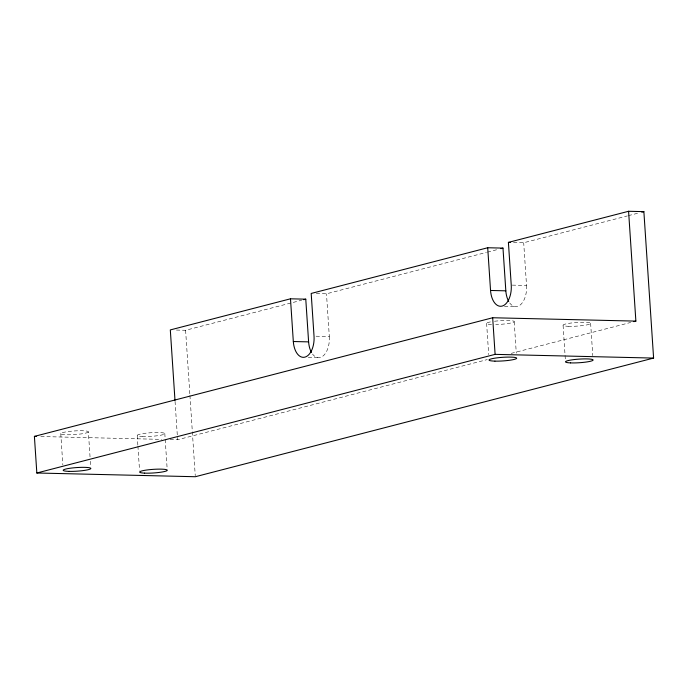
<?xml version="1.0" encoding="UTF-8"?>
<svg xmlns="http://www.w3.org/2000/svg" width="688" height="688" viewBox="0 0 688 688"><rect width="100%" height="100%" fill="white"/><g stroke="black" fill="none" stroke-linecap="round" stroke-linejoin="round"><path stroke-width="0.52" stroke-dasharray="3.44 2.58" d="M176.429 330.059L185.597 330.274L301.628 300.235M316.291 293.57L326.482 293.802L486.382 252.41M487.414 252.143L497.802 249.452M513.506 242.511L523.697 242.752L627.301 215.929M628.333 215.662L639.728 212.712M170.125 439.572L177.607 439.752L487.276 359.583M511.175 353.391L630.681 322.457M512.268 285.124L526.535 285.46L523.697 242.752M504.485 306.28L514.676 306.521M316.067 336.208L329.32 336.518L326.482 293.802M308.284 357.356L317.46 357.571M40.816 436.536L161.577 439.374M590.622 323.214L592.772 355.644M563.085 325.398L565.373 359.919M514.211 321.76L516.292 353.142M486.605 323.257L488.695 354.638M185.597 330.274L189.862 394.413M189.931 395.48L192.27 430.757M192.348 431.823L195.254 475.649M175.053 401.362L177.607 439.752M164.802 433.474L167.167 469.044M137.23 435.616L137.849 445.033M137.918 446.073L139.518 470.136M88.382 431.978A13.88 1.815 -3.8 0 1 66.805 434.764A13.88 1.815 -3.8 0 1 68.525 431.514A13.88 1.815 -3.8 0 1 88.382 431.978L90.051 457.081M90.326 461.27L90.678 466.498M60.759 433.526L62.84 464.907M494.509 321.253A13.88 1.815 -3.8 0 1 514.237 321.52A13.88 1.815 -3.8 0 1 495.721 324.521M491.55 324.487A13.88 1.815 -3.8 0 1 491.464 321.709M526.535 285.46A18.507 10.415 -88.7 0 1 521.263 304.027A18.507 10.415 -88.7 0 1 509.722 302.978M329.32 336.518A18.507 10.415 -88.7 0 1 324.048 355.085A18.507 10.415 -88.7 0 1 312.507 354.036M568.15 326.284A13.88 1.815 -3.8 0 0 590.536 323.695A13.88 1.815 -3.8 0 0 571.874 322.939A13.88 1.815 -3.8 0 0 568.15 326.284M142.175 436.519A13.88 1.815 -3.8 0 0 164.664 433.956A13.88 1.815 -3.8 0 0 146.2 433.156A13.88 1.815 -3.8 0 0 142.175 436.519"/><path stroke-width="1.03" d="M311.492 352.471A18.507 10.415 -88.7 0 1 308.611 341.876L305.773 299.168L290.482 298.807L170.314 329.922L174.984 400.296M508.707 301.413A18.507 10.415 -88.7 0 1 505.826 290.826L502.988 248.11L487.706 247.749L311.191 293.449L314.029 336.157A18.507 10.415 -88.7 0 1 304.896 357.141A18.507 10.415 -88.7 0 1 293.32 341.523L290.482 298.807M487.706 247.749L490.544 290.465A18.507 10.415 -88.7 0 0 502.111 306.091A18.507 10.415 -88.7 0 0 511.244 285.107L508.406 242.391L628.583 211.276L643.873 211.637L653.6 358.078L195.323 476.724L36.834 473L34.4 436.39L492.677 317.753L635.875 321.115L628.583 211.276M303.7 299.701L305.773 299.168M500.916 248.643L502.988 248.11M641.801 212.171L643.873 211.637M36.834 473L495.102 354.363L653.6 358.078M633.803 321.649L635.875 321.115M508.406 242.391L510.444 242.443M490.544 290.465L505.826 290.826M293.32 341.523L308.611 341.876M34.4 436.39L36.541 436.441M492.677 317.753L495.102 354.363M69.239 471.375A13.88 1.815 -3.8 0 0 90.816 468.588A13.88 1.815 -3.8 0 0 70.959 468.124A13.88 1.815 -3.8 0 0 69.239 471.375M144.609 473.129A13.88 1.815 -3.8 0 0 167.098 470.575A13.88 1.815 -3.8 0 0 148.634 469.766A13.88 1.815 -3.8 0 0 144.609 473.129M494.939 361.131A13.88 1.815 -3.8 0 0 516.636 358.371A13.88 1.815 -3.8 0 0 496.942 357.863A13.88 1.815 -3.8 0 0 494.939 361.131M570.584 362.894A13.88 1.815 -3.8 0 0 592.961 360.306A13.88 1.815 -3.8 0 0 574.299 359.549A13.88 1.815 -3.8 0 0 570.584 362.894"/></g></svg>
